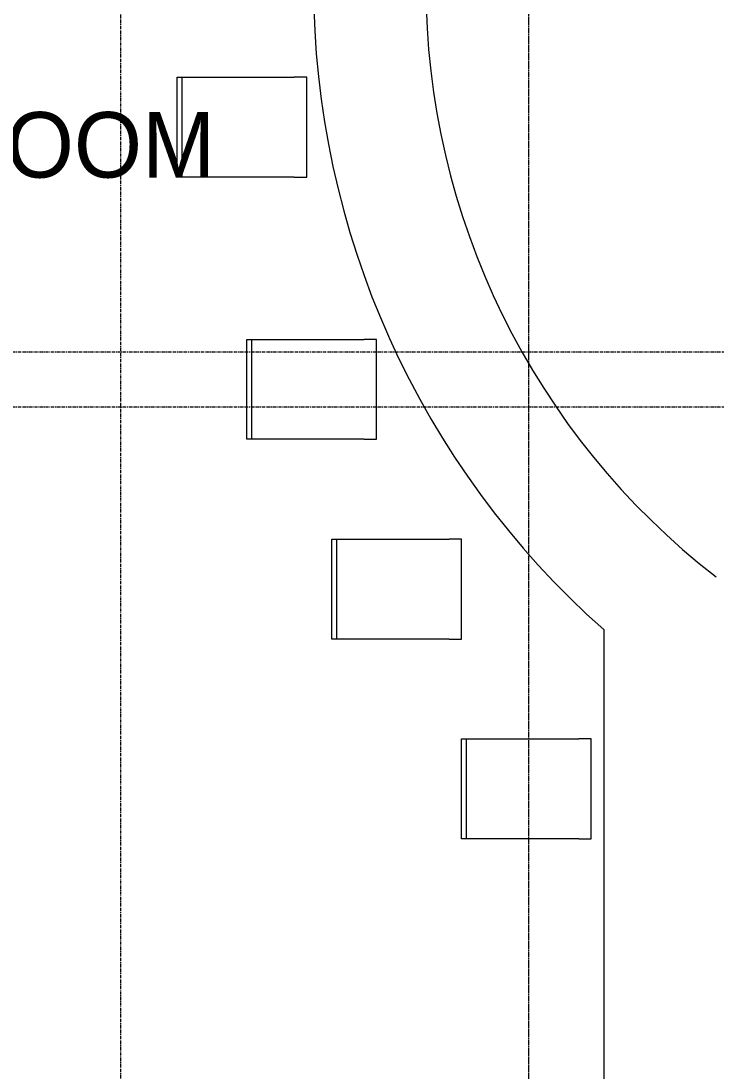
# Model space of a CAD drawing. Header units: inches. Extents: x 22 to 382261, y 22 to 371281.
# Drawn here: x 197582 to 200367, y 57633 to 61838 of the extents above; entities that cross this region are included whole.
import ezdxf

# ---------------------------------------------------------------- set-up
doc = ezdxf.new("R2010")
doc.units = ezdxf.units.IN
doc.header["$MEASUREMENT"] = 0
doc.linetypes.add('Grid Line 1_2_', pattern=[22.225, 12.7, -3.175, 3.175, -3.175])
doc.linetypes.add('Hidden 1_8_', pattern=[4.7625, 3.175, -1.5875])
for name, color, linetype, lineweight in [('A-AREA-IDEN', 2, 'Continuous', 9), ('A-DETL-HDLN', 90, 'Hidden 1_8_', 9), ('I-FURN', 30, 'Continuous', 9), ('Q-CASE', 31, 'Continuous', 9), ('S-GRID', 1, 'Continuous', 9)]:
    doc.layers.add(name, color=color, linetype=linetype, lineweight=lineweight)
doc.styles.add('Gill Sans MT', font='GIL_____.TTF', dxfattribs={"height": 262.5})

# ---------------------------------------------------------------- blocks, each defined once
blk = doc.blocks.new('Casework 30 - Casework 30-869156-02- FIRST FLOOR FURNITURE PLAN')
at = {"layer": 'Q-CASE'}
blk.add_line((20646.2, 925.9), (20646.2, -1551.8), dxfattribs=at)
for radius, start, end in [(3448.7, 131.5144, 228.4856), (2998.7, 127.7493, 232.2507)]:
    blk.add_arc((22932, 3508.2), radius, start, end, dxfattribs=at)
blk = doc.blocks.new('Bar_Stool_-_Stivi_6177_0001 - Bar_Stool_-_Stivi_6177_0001-886574-02- FIRST FLOOR FURNITURE PLAN')
at = {"layer": 'I-FURN'}
for p, q in [((-250, 200), (-250, -200)), ((-200, 200), (-250, 200)), ((-200, 200), (200, 200)), ((200, 200), (250, 200)), ((250, 200), (270, 200)), ((250, 200), (250, -200)), ((270, 200), (270, -200)), ((-250, -200), (-200, -200)), ((200, -200), (-200, -200)), ((250, -200), (200, -200)), ((270, -200), (250, -200))]:
    blk.add_line(p, q, dxfattribs=at)
blk = doc.blocks.new('Bar_Stool_-_Stivi_6177_0001 - Bar_Stool_-_Stivi_6177_0001-886307-02- FIRST FLOOR FURNITURE PLAN')
at = {"layer": 'I-FURN'}
for p, q in [((-250, 200), (-250, -200)), ((-200, 200), (-250, 200)), ((-200, 200), (200, 200)), ((200, 200), (250, 200)), ((250, 200), (270, 200)), ((250, 200), (250, -200)), ((270, 200), (270, -200)), ((-250, -200), (-200, -200)), ((200, -200), (-200, -200)), ((250, -200), (200, -200)), ((270, -200), (250, -200))]:
    blk.add_line(p, q, dxfattribs=at)

msp = doc.modelspace()

# ---------------------------------------------------------------- linework, layer by layer
at = {"layer": 'A-DETL-HDLN'}
msp.add_line((199617.4, 56692.6), (199617.4, 70712.6), dxfattribs=at)
at = {"layer": 'S-GRID', "linetype": 'Grid Line 1_2_'}
for p, q in [((197982.4, 49071), (197982.4, 73485.1)), ((166187.4, 60512.6), (202927.8, 60512.6)), ((166187.4, 60292.6), (202927.8, 60292.6))]:
    msp.add_line(p, q, dxfattribs=at)

# ---------------------------------------------------------------- block references
at = {"layer": 'I-FURN', "rotation": 180}
for name, p in [('Bar_Stool_-_Stivi_6177_0001 - Bar_Stool_-_Stivi_6177_0001-886574-02- FIRST FLOOR FURNITURE PLAN', (198477.4, 61412.6)), ('Bar_Stool_-_Stivi_6177_0001 - Bar_Stool_-_Stivi_6177_0001-886574-02- FIRST FLOOR FURNITURE PLAN', (198757.4, 60362.6)), ('Bar_Stool_-_Stivi_6177_0001 - Bar_Stool_-_Stivi_6177_0001-886574-02- FIRST FLOOR FURNITURE PLAN', (199097.4, 59562.6)), ('Bar_Stool_-_Stivi_6177_0001 - Bar_Stool_-_Stivi_6177_0001-886307-02- FIRST FLOOR FURNITURE PLAN', (199617.4, 58762.6))]:
    msp.add_blockref(name, p, dxfattribs=at)
at = {"layer": 'Q-CASE'}
msp.add_blockref('Casework 30 - Casework 30-869156-02- FIRST FLOOR FURNITURE PLAN', (179271.2, 58474.4), dxfattribs=at)

# ---------------------------------------------------------------- texts
at = {"layer": 'A-AREA-IDEN', "insert": (194478.5, 61473), "char_height": 262.5, "width": 4868.247, "attachment_point": 1, "style": 'Gill Sans MT'}
msp.add_mtext('BAR/ MEMBERS ROOM', dxfattribs=at)

doc.saveas('drawing.dxf')
